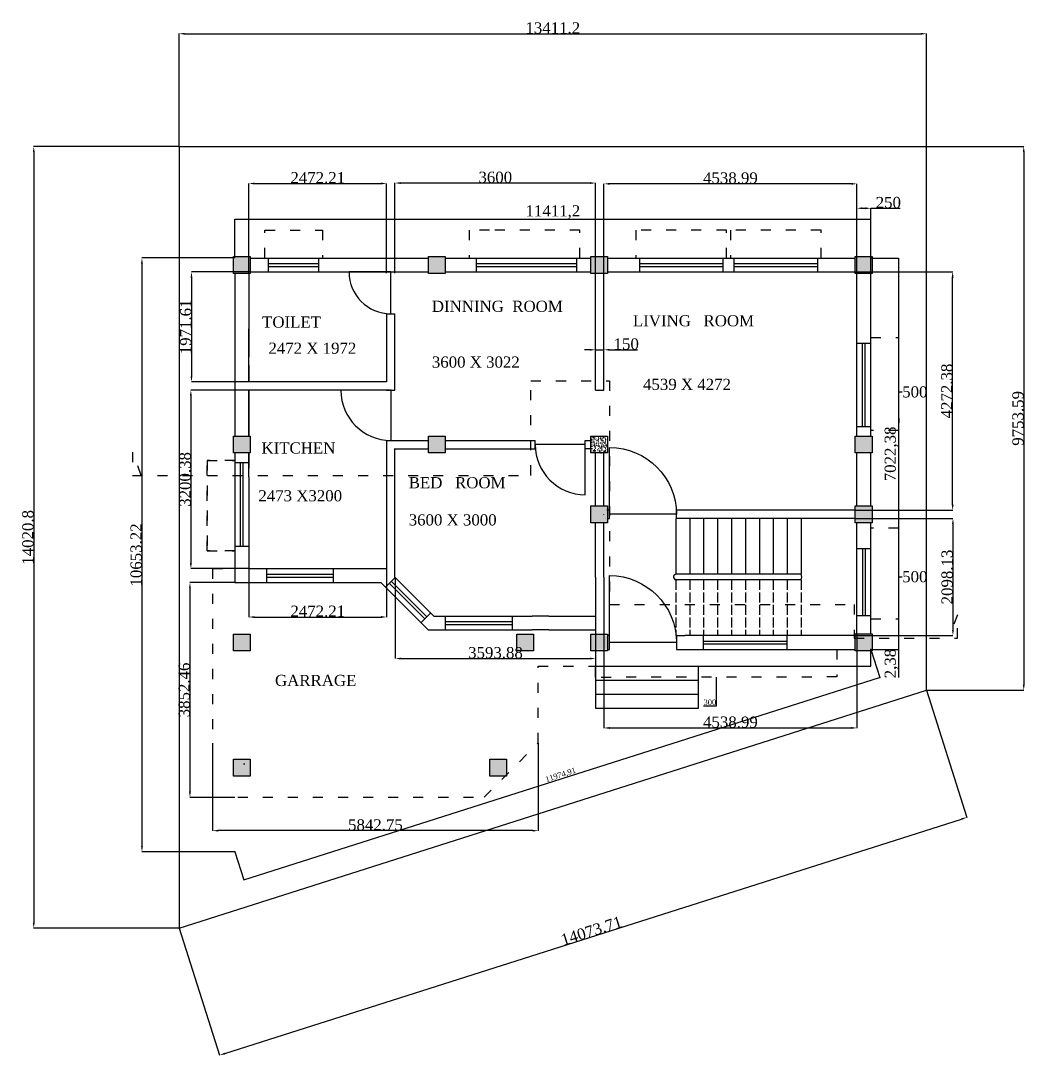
# Model space of a CAD drawing. Header units: millimetres. Extents: x -37331 to 3514287431, y -97281 to -32589.
# Drawn here: x -14429 to 3599, y -72520 to -53961 of the extents above; entities that cross this region are included whole.
import ezdxf
from ezdxf import colors
from ezdxf.entities.mleader import LeaderData, LeaderLine
from ezdxf.math import Vec2, Vec3

# ---------------------------------------------------------------- set-up
doc = ezdxf.new("R2010")
doc.units = ezdxf.units.MM
doc.header["$LTSCALE"] = 15
doc.linetypes.add('ACAD_ISO02W100', pattern=[15, 12, -3])
doc.linetypes.add('ACAD_ISO03W100', pattern=[30, 12, -18])
for name, color, linetype in [('column', 2, 'Continuous'), ('dhassed', 21, 'ACAD_ISO03W100'), ('dimension', 60, 'Continuous'), ('doors', 130, 'Continuous'), ('plan', 240, 'Continuous'), ('site plan', 100, 'Continuous'), ('stairs  dhasheed', 20, 'ACAD_ISO02W100'), ('STEPS', 30, 'Continuous'), ('WHITE', 7, 'Continuous'), ('window', 70, 'Continuous')]:
    doc.layers.add(name, color=color, linetype=linetype)
doc.styles.get("Standard").update_dxf_attribs({"font": 'times.ttf', "height": 200})
doc.dimstyles.new('ISO-25', dxfattribs={"dimtxt": 2.5, "dimasz": 2.5, "dimexe": 1.25, "dimexo": 0.625, "dimtad": 1, "dimtxsty": 'Standard', "dimcen": 2.5, "dimadec": 0, "dimazin": 0, "dimtfac": 1, "dimtmove": 0, "dimatfit": 3, "dimfxl": 1, "dimarcsym": 0})

# ---------------------------------------------------------------- blocks, each defined once
blk = doc.blocks.new('*D1')
at = {"layer": 'Defpoints', "color": 0, "transparency": 16777216}
for p in [(827, -57521), (-10584, -58218), (827, -58218)]:
    blk.add_point(p, dxfattribs=at)
at = {"layer": 'dimension', "color": 0, "lineweight": -2, "transparency": 16777216}
for p, q in [((-10584, -58218), (-10584, -57520)), ((-10582, -57521), (824, -57521)), ((827, -58218), (827, -57520))]:
    blk.add_line(p, q, dxfattribs=at)
at = {"layer": 'dimension', "color": 0, "transparency": 16777216}
for points in [[(-10582, -57521), (-10582, -57522), (-10584, -57521)], [(824, -57521), (824, -57522), (827, -57521)]]:
    blk.add_solid(points, dxfattribs=at)
at = {"layer": 'dimension', "color": 0, "transparency": 16777216, "insert": (-4879, -57396), "char_height": 200, "attachment_point": 5}
blk.add_mtext('11411,2', dxfattribs=at)
blk = doc.blocks.new('*D2')
at = {"layer": 'Defpoints', "color": 0, "transparency": 16777216}
for p in [(827, -65238), (827, -65241), (1323, -65241)]:
    blk.add_point(p, dxfattribs=at)
at = {"layer": 'dimension', "color": 0, "lineweight": -2, "transparency": 16777216}
for p, q in [((827, -65238), (1324, -65238)), ((827, -65241), (1324, -65241)), ((1323, -65236), (1323, -65233)), ((1323, -65238), (1323, -65241)), ((1323, -65243), (1323, -65740))]:
    blk.add_line(p, q, dxfattribs=at)
at = {"layer": 'dimension', "color": 0, "transparency": 16777216}
for points in [[(1322, -65236), (1323, -65236), (1323, -65238)], [(1322, -65243), (1323, -65243), (1323, -65241)]]:
    blk.add_solid(points, dxfattribs=at)
at = {"layer": 'dimension', "color": 0, "transparency": 16777216, "insert": (1198, -65493), "char_height": 200, "attachment_point": 5, "rotation": 90}
blk.add_mtext('2,38', dxfattribs=at)
blk = doc.blocks.new('*D3')
at = {"layer": 'dimension', "color": 0, "lineweight": -2, "transparency": 16777216}
for p, q in [((827, -65241), (986, -65741)), ((-10423, -69370), (983, -65741)), ((-10584, -68872), (-10425, -69372))]:
    blk.add_line(p, q, dxfattribs=at)
at = {"layer": 'dimension', "color": 0, "transparency": 16777216}
for points in [[(983, -65740), (983, -65741), (986, -65740)], [(-10423, -69370), (-10423, -69370), (-10425, -69371)]]:
    blk.add_solid(points, dxfattribs=at)
at = {"layer": 'WHITE', "color": 0, "transparency": 16777216}
for p in [(827, -65241), (986, -65740), (-10584, -68871)]:
    blk.add_point(p, dxfattribs=at)
at = {"layer": 'dimension', "color": 0, "transparency": 16777216, "insert": (-4738, -67499), "char_height": 100, "attachment_point": 5, "rotation": 17.6501}
blk.add_mtext('11974,91', dxfattribs=at)
blk = doc.blocks.new('*D5')
at = {"layer": 'Defpoints', "color": 0, "transparency": 16777216}
for p in [(827, -58221), (827, -65243), (1323, -65243)]:
    blk.add_point(p, dxfattribs=at)
at = {"layer": 'dimension', "color": 0, "lineweight": -2, "transparency": 16777216}
for p, q in [((827, -58221), (1324, -58221)), ((1323, -58223), (1323, -65241)), ((827, -65243), (1324, -65243))]:
    blk.add_line(p, q, dxfattribs=at)
at = {"layer": 'dimension', "color": 0, "transparency": 16777216}
for points in [[(1322, -58223), (1323, -58223), (1323, -58221)], [(1322, -65241), (1323, -65241), (1323, -65243)]]:
    blk.add_solid(points, dxfattribs=at)
at = {"layer": 'dimension', "color": 0, "transparency": 16777216, "insert": (1198, -61732), "char_height": 200, "attachment_point": 5, "rotation": 90}
blk.add_mtext('7022,38', dxfattribs=at)
blk = doc.blocks.new('*D6')
at = {"layer": 'Defpoints', "color": 0, "transparency": 16777216}
for p in [(-10584, -58218), (-12253, -68871), (-10584, -68871)]:
    blk.add_point(p, dxfattribs=at)
at = {"layer": 'dimension', "color": 0, "lineweight": -2, "transparency": 16777216}
for p, q in [((-10585, -58218), (-12254, -58218)), ((-12253, -58318), (-12253, -68771)), ((-10585, -68871), (-12254, -68871))]:
    blk.add_line(p, q, dxfattribs=at)
at = {"layer": 'dimension', "color": 0, "transparency": 16777216}
for points in [[(-12269, -58318), (-12236, -58318), (-12253, -58218)], [(-12269, -68771), (-12236, -68771), (-12253, -68871)]]:
    blk.add_solid(points, dxfattribs=at)
at = {"layer": 'dimension', "color": 0, "transparency": 16777216, "insert": (-12356, -63545), "char_height": 200, "attachment_point": 5, "rotation": 90}
blk.add_mtext('10653.22', dxfattribs=at)
blk = doc.blocks.new('*D24')
at = {"layer": 'Defpoints', "color": 0, "transparency": 16777216}
for p in [(549, -58468), (2295, -58468), (549, -62741)]:
    blk.add_point(p, dxfattribs=at)
at = {"layer": 'dimension', "color": 0, "lineweight": -2, "transparency": 16777216}
for p, q in [((549, -58468), (2296, -58468)), ((2295, -62641), (2295, -58568)), ((549, -62741), (2296, -62741))]:
    blk.add_line(p, q, dxfattribs=at)
at = {"layer": 'dimension', "color": 0, "transparency": 16777216}
for points in [[(2278, -58568), (2312, -58568), (2295, -58468)], [(2278, -62641), (2312, -62641), (2295, -62741)]]:
    blk.add_solid(points, dxfattribs=at)
at = {"layer": 'dimension', "color": 0, "transparency": 16777216, "insert": (2192, -60604), "char_height": 200, "attachment_point": 5, "rotation": 90}
blk.add_mtext('4272.38', dxfattribs=at)
blk = doc.blocks.new('*D25')
at = {"layer": 'Defpoints', "color": 0, "transparency": 16777216}
for p in [(549, -62891), (549, -64989), (2300, -64989)]:
    blk.add_point(p, dxfattribs=at)
at = {"layer": 'dimension', "color": 0, "lineweight": -2, "transparency": 16777216}
for p, q in [((549, -62891), (2301, -62891)), ((2300, -62991), (2300, -64889)), ((549, -64989), (2301, -64989))]:
    blk.add_line(p, q, dxfattribs=at)
at = {"layer": 'dimension', "color": 0, "transparency": 16777216}
for points in [[(2283, -62991), (2316, -62991), (2300, -62891)], [(2283, -64889), (2316, -64889), (2300, -64989)]]:
    blk.add_solid(points, dxfattribs=at)
at = {"layer": 'dimension', "color": 0, "transparency": 16777216, "insert": (2197, -63940), "char_height": 200, "attachment_point": 5, "rotation": 90}
blk.add_mtext('2098.13', dxfattribs=at)
blk = doc.blocks.new('*D26')
at = {"layer": 'Defpoints', "color": 0, "transparency": 16777216}
for p in [(-3962, -56888), (-3962, -58493), (577, -58493)]:
    blk.add_point(p, dxfattribs=at)
at = {"layer": 'dimension', "color": 0, "lineweight": -2, "transparency": 16777216}
for p, q in [((-3962, -58493), (-3962, -56887)), ((477, -56888), (-3862, -56888)), ((577, -58493), (577, -56887))]:
    blk.add_line(p, q, dxfattribs=at)
at = {"layer": 'dimension', "color": 0, "transparency": 16777216}
for points in [[(-3862, -56871), (-3862, -56904), (-3962, -56888)], [(477, -56871), (477, -56904), (577, -56888)]]:
    blk.add_solid(points, dxfattribs=at)
at = {"layer": 'dimension', "color": 0, "transparency": 16777216, "insert": (-1693, -56785), "char_height": 200, "attachment_point": 5}
blk.add_mtext('4538.99', dxfattribs=at)
blk = doc.blocks.new('*D27')
at = {"layer": 'Defpoints', "color": 0, "transparency": 16777216}
for p in [(-7712, -56874), (-7712, -58493), (-4112, -58493)]:
    blk.add_point(p, dxfattribs=at)
at = {"layer": 'dimension', "color": 0, "lineweight": -2, "transparency": 16777216}
for p, q in [((-7712, -58493), (-7712, -56872)), ((-4212, -56874), (-7612, -56874)), ((-4112, -58493), (-4112, -56872))]:
    blk.add_line(p, q, dxfattribs=at)
at = {"layer": 'dimension', "color": 0, "transparency": 16777216}
for points in [[(-7612, -56857), (-7612, -56890), (-7712, -56874)], [(-4212, -56857), (-4212, -56890), (-4112, -56874)]]:
    blk.add_solid(points, dxfattribs=at)
at = {"layer": 'dimension', "color": 0, "transparency": 16777216, "insert": (-5912, -56771), "char_height": 200, "attachment_point": 5}
blk.add_mtext('3600', dxfattribs=at)
blk = doc.blocks.new('*D28')
at = {"layer": 'Defpoints', "color": 0, "transparency": 16777216}
for p in [(-7862, -56882), (-10334, -58493), (-7862, -58493)]:
    blk.add_point(p, dxfattribs=at)
at = {"layer": 'dimension', "color": 0, "lineweight": -2, "transparency": 16777216}
for p, q in [((-10334, -58493), (-10334, -56881)), ((-10234, -56882), (-7962, -56882)), ((-7862, -58493), (-7862, -56881))]:
    blk.add_line(p, q, dxfattribs=at)
at = {"layer": 'dimension', "color": 0, "transparency": 16777216}
for points in [[(-10234, -56865), (-10234, -56899), (-10334, -56882)], [(-7962, -56865), (-7962, -56899), (-7862, -56882)]]:
    blk.add_solid(points, dxfattribs=at)
at = {"layer": 'dimension', "color": 0, "transparency": 16777216, "insert": (-9098, -56779), "char_height": 200, "attachment_point": 5}
blk.add_mtext('2472.21', dxfattribs=at)
blk = doc.blocks.new('*D29')
at = {"layer": 'Defpoints', "color": 0, "transparency": 16777216}
for p in [(-10313, -58468), (-11364, -60440), (-10313, -60440)]:
    blk.add_point(p, dxfattribs=at)
at = {"layer": 'dimension', "color": 0, "lineweight": -2, "transparency": 16777216}
for p, q in [((-10313, -58468), (-11365, -58468)), ((-11364, -58568), (-11364, -60340)), ((-10313, -60440), (-11365, -60440))]:
    blk.add_line(p, q, dxfattribs=at)
at = {"layer": 'dimension', "color": 0, "transparency": 16777216}
for points in [[(-11381, -58568), (-11348, -58568), (-11364, -58468)], [(-11381, -60340), (-11348, -60340), (-11364, -60440)]]:
    blk.add_solid(points, dxfattribs=at)
at = {"layer": 'dimension', "color": 0, "transparency": 16777216, "insert": (-11467, -59454), "char_height": 200, "attachment_point": 5, "rotation": 90}
blk.add_mtext('1971.61', dxfattribs=at)
blk = doc.blocks.new('*D30')
at = {"layer": 'Defpoints', "color": 0, "transparency": 16777216}
for p in [(-10334, -60590), (-11375, -63790), (-10334, -63790)]:
    blk.add_point(p, dxfattribs=at)
at = {"layer": 'dimension', "color": 0, "lineweight": -2, "transparency": 16777216}
for p, q in [((-10335, -60590), (-11376, -60590)), ((-11375, -60690), (-11375, -63690)), ((-10335, -63790), (-11376, -63790))]:
    blk.add_line(p, q, dxfattribs=at)
at = {"layer": 'dimension', "color": 0, "transparency": 16777216}
for points in [[(-11392, -60690), (-11358, -60690), (-11375, -60590)], [(-11392, -63690), (-11358, -63690), (-11375, -63790)]]:
    blk.add_solid(points, dxfattribs=at)
at = {"layer": 'dimension', "color": 0, "transparency": 16777216, "insert": (-11478, -62190), "char_height": 200, "attachment_point": 5, "rotation": 90}
blk.add_mtext('3200.38', dxfattribs=at)
blk = doc.blocks.new('*D31')
at = {"layer": 'Defpoints', "color": 0, "transparency": 16777216}
for p in [(-10334, -63790), (-7862, -63792), (-7862, -64658)]:
    blk.add_point(p, dxfattribs=at)
at = {"layer": 'dimension', "color": 0, "lineweight": -2, "transparency": 16777216}
for p, q in [((-10334, -63791), (-10334, -64659)), ((-7862, -63793), (-7862, -64659)), ((-10234, -64658), (-7962, -64658))]:
    blk.add_line(p, q, dxfattribs=at)
at = {"layer": 'dimension', "color": 0, "transparency": 16777216}
for points in [[(-10234, -64641), (-10234, -64675), (-10334, -64658)], [(-7962, -64641), (-7962, -64675), (-7862, -64658)]]:
    blk.add_solid(points, dxfattribs=at)
at = {"layer": 'dimension', "color": 0, "transparency": 16777216, "insert": (-9098, -64555), "char_height": 200, "attachment_point": 5}
blk.add_mtext('2472.21', dxfattribs=at)
blk = doc.blocks.new('*D32')
at = {"layer": 'Defpoints', "color": 0, "transparency": 16777216}
for p in [(-7706, -63949), (-4112, -63949), (-4112, -65403)]:
    blk.add_point(p, dxfattribs=at)
at = {"layer": 'dimension', "color": 0, "lineweight": -2, "transparency": 16777216}
for p, q in [((-7706, -63949), (-7706, -65404)), ((-4112, -63949), (-4112, -65404)), ((-7606, -65403), (-4212, -65403))]:
    blk.add_line(p, q, dxfattribs=at)
at = {"layer": 'dimension', "color": 0, "transparency": 16777216}
for points in [[(-7606, -65386), (-7606, -65420), (-7706, -65403)], [(-4212, -65386), (-4212, -65420), (-4112, -65403)]]:
    blk.add_solid(points, dxfattribs=at)
at = {"layer": 'dimension', "color": 0, "transparency": 16777216, "insert": (-5909, -65300), "char_height": 200, "attachment_point": 5}
blk.add_mtext('3593.88', dxfattribs=at)
blk = doc.blocks.new('*D33')
at = {"layer": 'Defpoints', "color": 0, "transparency": 16777216}
for p in [(-3962, -64966), (577, -64962), (577, -66648)]:
    blk.add_point(p, dxfattribs=at)
at = {"layer": 'dimension', "color": 0, "lineweight": -2, "transparency": 16777216}
for p, q in [((-3962, -64966), (-3962, -66649)), ((577, -64963), (577, -66649)), ((-3862, -66648), (477, -66648))]:
    blk.add_line(p, q, dxfattribs=at)
at = {"layer": 'dimension', "color": 0, "transparency": 16777216}
for points in [[(-3862, -66631), (-3862, -66665), (-3962, -66648)], [(477, -66631), (477, -66665), (577, -66648)]]:
    blk.add_solid(points, dxfattribs=at)
at = {"layer": 'dimension', "color": 0, "transparency": 16777216, "insert": (-1693, -66545), "char_height": 200, "attachment_point": 5}
blk.add_mtext('4538.99', dxfattribs=at)
blk = doc.blocks.new('*D34')
at = {"layer": 'Defpoints', "color": 0, "transparency": 16777216}
for p in [(-10984, -66917), (-5142, -66917), (-10984, -68490)]:
    blk.add_point(p, dxfattribs=at)
at = {"layer": 'dimension', "color": 0, "lineweight": -2, "transparency": 16777216}
for p, q in [((-10984, -66918), (-10984, -68492)), ((-5142, -66918), (-5142, -68492)), ((-5242, -68490), (-10884, -68490))]:
    blk.add_line(p, q, dxfattribs=at)
at = {"layer": 'dimension', "color": 0, "transparency": 16777216}
for points in [[(-10884, -68474), (-10884, -68507), (-10984, -68490)], [(-5242, -68474), (-5242, -68507), (-5142, -68490)]]:
    blk.add_solid(points, dxfattribs=at)
at = {"layer": 'dimension', "color": 0, "transparency": 16777216, "insert": (-8063, -68388), "char_height": 200, "attachment_point": 5}
blk.add_mtext('5842.75', dxfattribs=at)
blk = doc.blocks.new('*D35')
at = {"layer": 'Defpoints', "color": 0, "transparency": 16777216}
for p in [(-10584, -64040), (-11391, -67893), (-10584, -67893)]:
    blk.add_point(p, dxfattribs=at)
at = {"layer": 'dimension', "color": 0, "lineweight": -2, "transparency": 16777216}
for p, q in [((-10585, -64040), (-11393, -64040)), ((-11391, -64140), (-11391, -67793)), ((-10585, -67893), (-11393, -67893))]:
    blk.add_line(p, q, dxfattribs=at)
at = {"layer": 'dimension', "color": 0, "transparency": 16777216}
for points in [[(-11408, -64140), (-11375, -64140), (-11391, -64040)], [(-11408, -67793), (-11375, -67793), (-11391, -67893)]]:
    blk.add_solid(points, dxfattribs=at)
at = {"layer": 'dimension', "color": 0, "transparency": 16777216, "insert": (-11494, -65966), "char_height": 200, "attachment_point": 5, "rotation": 90}
blk.add_mtext('3852.46', dxfattribs=at)
blk = doc.blocks.new('*D36')
at = {"layer": 'Defpoints', "color": 0, "transparency": 16777216}
for p in [(-11586, -56218), (-14195, -70239), (-11586, -70239)]:
    blk.add_point(p, dxfattribs=at)
at = {"layer": 'dimension', "color": 0, "lineweight": -2, "transparency": 16777216}
for p, q in [((-11586, -56218), (-14196, -56218)), ((-14195, -56318), (-14195, -70139)), ((-11586, -70239), (-14196, -70239))]:
    blk.add_line(p, q, dxfattribs=at)
at = {"layer": 'dimension', "color": 0, "transparency": 16777216}
for points in [[(-14211, -56318), (-14178, -56318), (-14195, -56218)], [(-14211, -70139), (-14178, -70139), (-14195, -70239)]]:
    blk.add_solid(points, dxfattribs=at)
at = {"layer": 'dimension', "color": 0, "transparency": 16777216, "insert": (-14298, -63229), "char_height": 200, "attachment_point": 5, "rotation": 90}
blk.add_mtext('14020.8', dxfattribs=at)
blk = doc.blocks.new('*D37')
at = {"layer": 'Defpoints', "color": 0, "transparency": 16777216}
for p in [(1826, -56218), (1826, -65972), (3571, -65972)]:
    blk.add_point(p, dxfattribs=at)
at = {"layer": 'dimension', "color": 0, "lineweight": -2, "transparency": 16777216}
for p, q in [((1826, -56218), (3572, -56218)), ((3571, -56318), (3571, -65872)), ((1826, -65972), (3572, -65972))]:
    blk.add_line(p, q, dxfattribs=at)
at = {"layer": 'dimension', "color": 0, "transparency": 16777216}
for points in [[(3554, -56318), (3587, -56318), (3571, -56218)], [(3554, -65872), (3587, -65872), (3571, -65972)]]:
    blk.add_solid(points, dxfattribs=at)
at = {"layer": 'dimension', "color": 0, "transparency": 16777216, "insert": (3468, -61095), "char_height": 200, "attachment_point": 5, "rotation": 90}
blk.add_mtext('9753.59', dxfattribs=at)
blk = doc.blocks.new('*D38')
at = {"layer": 'Defpoints', "color": 0, "transparency": 16777216}
for p in [(1826, -65972), (2551, -68251), (-11586, -70239)]:
    blk.add_point(p, dxfattribs=at)
at = {"layer": 'dimension', "color": 0, "lineweight": -2, "transparency": 16777216}
for p, q in [((1826, -65972), (2551, -68252)), ((-10765, -72488), (2456, -68282)), ((-11585, -70240), (-10860, -72520))]:
    blk.add_line(p, q, dxfattribs=at)
at = {"layer": 'dimension', "color": 0, "transparency": 16777216}
for points in [[(2451, -68266), (2461, -68297), (2551, -68251)], [(-10770, -72472), (-10760, -72504), (-10860, -72518)]]:
    blk.add_solid(points, dxfattribs=at)
at = {"layer": 'dimension', "color": 0, "transparency": 16777216, "insert": (-4186, -70287), "char_height": 200, "attachment_point": 5, "rotation": 17.6501}
blk.add_mtext('14073.71', dxfattribs=at)
blk = doc.blocks.new('*D39')
at = {"layer": 'Defpoints', "color": 0, "transparency": 16777216}
for p in [(1826, -54196), (-11586, -56218), (1826, -56218)]:
    blk.add_point(p, dxfattribs=at)
at = {"layer": 'dimension', "color": 0, "lineweight": -2, "transparency": 16777216}
for p, q in [((-11586, -56218), (-11586, -54194)), ((-11486, -54196), (1726, -54196)), ((1826, -56218), (1826, -54194))]:
    blk.add_line(p, q, dxfattribs=at)
at = {"layer": 'dimension', "color": 0, "transparency": 16777216}
for points in [[(-11486, -54179), (-11486, -54212), (-11586, -54196)], [(1726, -54179), (1726, -54212), (1826, -54196)]]:
    blk.add_solid(points, dxfattribs=at)
at = {"layer": 'dimension', "color": 0, "transparency": 16777216, "insert": (-4880, -54093), "char_height": 200, "attachment_point": 5}
blk.add_mtext('13411.2', dxfattribs=at)
blk = doc.blocks.new('*D66')
at = {"layer": 'Defpoints', "color": 0, "transparency": 16777216}
for p in [(827, -57326), (577, -58493), (827, -58493)]:
    blk.add_point(p, dxfattribs=at)
at = {"layer": 'dimension', "color": 0, "lineweight": -2, "transparency": 16777216}
for p, q in [((577, -58493), (577, -57325)), ((677, -57326), (727, -57326)), ((827, -58493), (827, -57325)), ((827, -57326), (1355, -57326))]:
    blk.add_line(p, q, dxfattribs=at)
at = {"layer": 'dimension', "color": 0, "transparency": 16777216}
for points in [[(677, -57309), (677, -57343), (577, -57326)], [(727, -57309), (727, -57343), (827, -57326)]]:
    blk.add_solid(points, dxfattribs=at)
at = {"layer": 'dimension', "color": 0, "transparency": 16777216, "insert": (1141, -57224), "char_height": 200, "attachment_point": 5}
blk.add_mtext('250', dxfattribs=at)
blk = doc.blocks.new('*D67')
at = {"layer": 'Defpoints', "color": 0, "transparency": 16777216}
for p in [(-3962, -59865), (-4112, -60590), (-3962, -60590)]:
    blk.add_point(p, dxfattribs=at)
at = {"layer": 'dimension', "color": 0, "lineweight": -2, "transparency": 16777216}
for p, q in [((-4212, -59865), (-4312, -59865)), ((-4112, -60589), (-4112, -59863)), ((-4112, -59865), (-3962, -59865)), ((-3962, -60589), (-3962, -59863)), ((-3862, -59865), (-3363, -59865))]:
    blk.add_line(p, q, dxfattribs=at)
at = {"layer": 'dimension', "color": 0, "transparency": 16777216}
for points in [[(-4212, -59848), (-4212, -59881), (-4112, -59865)], [(-3862, -59848), (-3862, -59881), (-3962, -59865)]]:
    blk.add_solid(points, dxfattribs=at)
at = {"layer": 'dimension', "color": 0, "transparency": 16777216, "insert": (-3562, -59762), "char_height": 200, "attachment_point": 5}
blk.add_mtext('150', dxfattribs=at)

msp = doc.modelspace()

# ---------------------------------------------------------------- hatches: boundary and pattern name
at = {"layer": 'plan', "true_color": 0xf26722, "transparency": 33554687}
h = msp.add_hatch(dxfattribs=at)
h.set_pattern_fill('AR-CONC', color=30, scale=0.5)
h.paths.add_polyline_path([(-3896.828, -61414.881), (-4196.828, -61414.881), (-4196.828, -61714.881), (-3896.828, -61714.881)])
at = {"layer": 'WHITE', "true_color": 0xf26722, "transparency": 33554687}
h = msp.add_hatch(dxfattribs=at)
h.set_pattern_fill('AR-CONC', color=30, scale=0.5, angle=236)
h.paths.add_polyline_path([(-10312.666, -67209.881), (-10612.666, -67209.881), (-10612.666, -67509.881), (-10312.666, -67509.881)])
h.paths.add_polyline_path([(-10309.328, -64965.65), (-10609.328, -64965.65), (-10609.328, -65265.65), (-10309.328, -65265.65)])
h.paths.add_polyline_path([(-5710.812, -67209.881), (-6010.812, -67209.881), (-6010.812, -67509.881), (-5734.328, -67509.881), (-5710.812, -67486.366)])
h.paths.add_polyline_path([(-5226.598, -64965.65), (-5526.598, -64965.65), (-5526.598, -65265.65), (-5226.598, -65265.65)])
h.paths.add_polyline_path([(-3896.828, -64990.65), (-3962.12, -64990.65), (-3962.12, -64965.65), (-4112.12, -64965.65), (-4112.12, -65240.65), (-3962.12, -65240.65), (-3896.828, -65240.65)])
h.paths.add_polyline_path([(-4112.12, -64965.65), (-4196.828, -64965.65), (-4196.828, -65265.65), (-4112.12, -65265.65), (-4112.12, -65240.65)])
h.paths.add_polyline_path([(848.534, -64962.313), (548.534, -64962.313), (548.534, -65262.313), (848.534, -65262.313)])
h.paths.add_polyline_path([(848.534, -62665.65), (548.534, -62665.65), (548.534, -62965.65), (848.534, -62965.65)])
h.paths.add_polyline_path([(848.534, -61414.881), (548.534, -61414.881), (548.534, -61714.881), (848.534, -61714.881)])
h.paths.add_polyline_path([(848.534, -58193.275), (548.534, -58193.275), (548.534, -58493.275), (848.534, -58493.275)])
h.paths.add_polyline_path([(-3896.828, -58193.275), (-4196.828, -58193.275), (-4196.828, -58493.275), (-3896.828, -58493.275)])
h.paths.add_polyline_path([(-6809.181, -58193.275), (-7109.181, -58193.275), (-7109.181, -58493.275), (-6809.181, -58493.275)])
h.paths.add_polyline_path([(-10312.666, -58193.275), (-10612.666, -58193.275), (-10612.666, -58493.275), (-10312.666, -58493.275)])
h.paths.add_polyline_path([(-10312.666, -61414.881), (-10612.666, -61414.881), (-10612.666, -61714.881), (-10312.666, -61714.881)])
h.paths.add_polyline_path([(-6809.181, -61414.881), (-7109.181, -61414.881), (-7109.181, -61714.881), (-6809.181, -61714.881)])
h.paths.add_polyline_path([(-3962.12, -62665.65), (-4196.828, -62665.65), (-4196.828, -62965.65), (-3962.12, -62965.65)])
h.paths.add_polyline_path([(-3896.828, -62740.65), (-3962.12, -62740.65), (-3962.12, -62890.65), (-3896.828, -62890.65)])
h.paths.add_polyline_path([(-3896.828, -62665.65), (-3962.12, -62665.65), (-3962.12, -62740.65), (-3896.828, -62740.65)])
h.paths.add_polyline_path([(-3896.828, -62890.65), (-3962.12, -62890.65), (-3962.12, -62965.65), (-3896.828, -62965.65)])
at = {"layer": 'WHITE', "true_color": 0xf26722, "transparency": 33554556}
h = msp.add_hatch(dxfattribs=at)
h.set_pattern_fill('AR-CONC', color=30, scale=6)
h.paths.add_polyline_path([(-10312.666, -67209.881), (-10612.666, -67209.881), (-10612.666, -67509.881), (-10312.666, -67509.881)])

# ---------------------------------------------------------------- linework, layer by layer
at = {"layer": 'column'}
for points in [[(-10612.666, -58193.275), (-10312.666, -58193.275), (-10312.666, -58493.275), (-10612.666, -58493.275)], [(-7109.181, -58193.275), (-6809.181, -58193.275), (-6809.181, -58493.275), (-7109.181, -58493.275)], [(-4196.828, -58193.275), (-3896.828, -58193.275), (-3896.828, -58493.275), (-4196.828, -58493.275)], [(548.534, -58193.275), (848.534, -58193.275), (848.534, -58493.275), (548.534, -58493.275)], [(-10612.666, -61414.881), (-10312.666, -61414.881), (-10312.666, -61714.881), (-10612.666, -61714.881)], [(-7109.181, -61414.881), (-6809.181, -61414.881), (-6809.181, -61714.881), (-7109.181, -61714.881)], [(-4196.828, -61414.881), (-3896.828, -61414.881), (-3896.828, -61714.881), (-4196.828, -61714.881)], [(548.534, -61414.881), (848.534, -61414.881), (848.534, -61714.881), (548.534, -61714.881)], [(-4196.828, -62665.65), (-3896.828, -62665.65), (-3896.828, -62965.65), (-4196.828, -62965.65)], [(548.534, -62665.65), (848.534, -62665.65), (848.534, -62965.65), (548.534, -62965.65)], [(-10609.328, -64965.65), (-10309.328, -64965.65), (-10309.328, -65265.65), (-10609.328, -65265.65)], [(-5526.598, -64965.65), (-5226.598, -64965.65), (-5226.598, -65265.65), (-5526.598, -65265.65)], [(-4196.828, -64965.65), (-3896.828, -64965.65), (-3896.828, -65265.65), (-4196.828, -65265.65)], [(548.534, -64962.313), (848.534, -64962.313), (848.534, -65262.313), (548.534, -65262.313)], [(-6010.812, -67209.881), (-5710.812, -67209.881), (-5710.812, -67509.881), (-6010.812, -67509.881)]]:
    msp.add_lwpolyline(points, close=True, dxfattribs=at)
at = {"layer": 'column', "linetype": 'ByBlock'}
msp.add_lwpolyline([(-10612.666, -67209.881), (-10312.666, -67209.881), (-10312.666, -67509.881), (-10612.666, -67509.881)], close=True, dxfattribs=at)
at = {"layer": 'dhassed'}
for p, q in [((-6017.373, -57718.612), (-6382, -57718.612)), ((-6382, -57718.612), (-6382, -58218.274)), ((826.149, -59643.022), (1322.784, -59643.022)), ((1322.784, -59643.022), (1326.534, -61314.712)), ((1326.534, -61314.712), (826.872, -61314.712)), ((-10984.328, -63790.266), (-10984.328, -67889.881)), ((-10984.328, -63790.266), (-10584.328, -63790.266)), ((-5141.581, -66917.135), (-5141.581, -65540.65)), ((-5141.581, -65540.65), (-4112.12, -65540.65)), ((-6114.328, -67889.881), (-5141.581, -66917.135)), ((-10984.328, -67889.881), (-6114.328, -67889.881))]:
    msp.add_line(p, q, dxfattribs=at)
for points in [[(-10045.04, -58218.273), (-10045.04, -57718.273), (-9011.984, -57718.273), (-9011.984, -58218.273)], [(-4392.547, -58218.274), (-4392.547, -57718.274), (-6017.373, -57718.612)], [(-1765.688, -58218.274), (-1765.688, -57718.274), (-3390.514, -57718.612), (-3390.41, -58218.274)], [(-67.462, -58218.274), (-67.462, -57718.274), (-1692.288, -57718.612), (-1692.184, -58218.274)], [(826.149, -61433.244), (826.872, -61433.244)], [(216.112, -65240.65), (216.112, -65733.052), (-4111.242, -65740.65), (-4111.593, -65540.65)]]:
    msp.add_lwpolyline(points, dxfattribs=at)
at = {"layer": 'dhassed', "color": 61, "true_color": 0xe5e878}
msp.add_lwpolyline([(-12264.821, -62116.633), (-12425.057, -61699.317), (-12425.057, -62116.633), (-5272.837, -62116.633), (-5272.837, -60420.262), (-3862.12, -60420.262), (-3862.12, -64435.65), (526.872, -64435.65), (526.872, -65035.65), (2379.946, -65035.65), (2379.946, -64618.334), (2219.71, -65035.65)], dxfattribs=at)
at = {"layer": 'dhassed'}
msp.add_lwpolyline([(-10584.328, -63472.252), (-11084.328, -63472.252), (-11083.99, -61847.426), (-10584.328, -61847.53), (-11083.99, -61847.426), (-11084.328, -63472.252)], close=True, dxfattribs=at)
at = {"layer": 'dhassed', "linetype": 'ACAD_ISO03W100'}
msp.add_lwpolyline([(826.872, -64691.673), (1326.872, -64691.673), (1326.534, -63066.847), (826.872, -63066.951)], dxfattribs=at)
at = {"layer": 'doors'}
for points in [[(-8537.119, -58468.273, 0.414213562), (-7787.119, -59218.273), (-7787.119, -58468.273)], [(-8683.574, -60589.881, 0.414213562), (-7783.574, -61489.881), (-7783.574, -60589.881)], [(-5196.828, -61564.881, 0.414213562), (-4296.828, -62464.881), (-4296.828, -61564.881)], [(-3862.12, -61615.65, -0.414213562), (-2662.12, -62815.65), (-3862.12, -62815.65)], [(-3862.12, -63915.65, -0.414213562), (-2662.12, -65115.65), (-3862.12, -65115.65)]]:
    msp.add_lwpolyline(points, format="xyb", close=True, dxfattribs=at)
at = {"layer": 'plan'}
for p, q in [((-10312.666, -58218.273), (-7109.181, -58218.273)), ((-6809.181, -58218.273), (-4196.828, -58218.274)), ((-3896.828, -58218.274), (548.534, -58218.275)), ((-10584.328, -58493.275), (-10584.328, -61414.881)), ((-10334.328, -58493.275), (-10334.328, -59990.65)), ((-10312.666, -58468.273), (-7862.12, -58468.273)), ((-7862.119, -58468.273), (-7712.12, -58468.273)), ((-7712.12, -58468.273), (-7109.181, -58468.273)), ((-6809.181, -58468.273), (-4196.828, -58468.274)), ((-4112.12, -60589.881), (-4112.12, -58493.275)), ((-3962.12, -60589.881), (-3962.12, -58493.275)), ((-3896.828, -58468.274), (-3803.128, -58468.274)), ((-3823.128, -58468.274), (548.534, -58468.275)), ((576.872, -61414.881), (576.872, -58493.275)), ((826.872, -61414.881), (826.872, -58493.275)), ((-7862.119, -59218.273), (-7712.12, -59218.273)), ((-7862.119, -59218.273), (-7862.119, -60439.881)), ((-7712.12, -60589.881), (-7712.12, -59218.273)), ((-10334.328, -59990.65), (-10334.328, -59490.65)), ((-10334.328, -60140.65), (-10334.328, -59970.65)), ((-10334.328, -60140.65), (-10334.328, -60439.881)), ((-10334.328, -60439.881), (-10334.328, -60140.65)), ((-7862.12, -60439.881), (-10334.328, -60439.881)), ((-7712.12, -60589.881), (-7712.12, -60439.881)), ((-7862.12, -60589.881), (-10334.328, -60589.881)), ((-10334.328, -60589.881), (-10334.328, -61414.881)), ((-10334.328, -61414.881), (-10334.328, -60589.881)), ((-7862.12, -60589.881), (-7712.12, -60589.881)), ((-4112.12, -60589.881), (-3962.12, -60589.881)), ((-7862.12, -61489.881), (-7109.181, -61489.881)), ((-7862.12, -61489.881), (-7862.12, -63792.474)), ((-6809.181, -61489.881), (-5193.698, -61489.881)), ((-5193.698, -61639.881), (-5193.698, -61489.881)), ((-4296.828, -61639.881), (-4296.828, -61489.881)), ((-4296.828, -61489.881), (-4196.828, -61489.881)), ((-10584.328, -61714.881), (-10584.328, -64040.266)), ((-10334.328, -61990.65), (-10334.328, -61714.881)), ((-10334.328, -61714.881), (-10334.328, -61990.65)), ((-7712.12, -63942.474), (-7712.12, -61632.474)), ((-7712.12, -61639.881), (-7109.181, -61639.881)), ((-6809.181, -61639.881), (-5193.698, -61639.881)), ((-4196.828, -61639.881), (-4296.828, -61639.881)), ((-4112.12, -62665.65), (-4112.12, -61714.881)), ((-3962.12, -62665.65), (-3962.12, -61714.881)), ((576.872, -61990.65), (576.872, -61714.881)), ((826.872, -62665.65), (826.872, -61714.881)), ((-10334.328, -62140.65), (-10334.328, -61990.65)), ((-10334.328, -62140.65), (-10334.328, -63790.266)), ((576.872, -62140.65), (576.872, -61990.65)), ((576.872, -62665.65), (576.872, -62140.65)), ((-3962.12, -62825.114), (-3962.12, -62820.664)), ((-3941.383, -62890.65), (-3940.42, -62890.65)), ((-3862.12, -62740.65), (-3913.415, -62740.65)), ((-3896.828, -62890.65), (-3862.12, -62890.65)), ((-3862.12, -62890.65), (-3862.12, -62740.65)), ((548.534, -62890.65), (-2673.128, -62890.65)), ((-2673.128, -62890.65), (-2673.128, -63890.65)), ((548.534, -62740.65), (-2664.466, -62740.65)), ((-2662.12, -62890.65), (-2662.12, -62740.65)), ((-2423.128, -62890.65), (-2423.128, -63890.65)), ((-2173.128, -62890.65), (-2173.128, -63890.65)), ((-1923.128, -62890.65), (-1923.128, -63890.65)), ((-1673.128, -62890.65), (-1673.128, -63890.65)), ((-1423.128, -62890.65), (-1423.128, -63890.65)), ((-1173.128, -62890.65), (-1173.128, -63890.65)), ((-923.128, -62890.65), (-923.128, -63890.65)), ((-673.128, -62890.65), (-673.128, -63890.65)), ((-423.128, -62890.65), (-423.128, -63890.65)), ((-4112.12, -63942.474), (-4112.12, -62965.65)), ((-3962.12, -63942.474), (-3962.12, -62965.65)), ((576.872, -63335.74), (576.872, -62965.65)), ((826.872, -64965.65), (826.872, -62965.65)), ((576.872, -63485.74), (576.872, -63285.74)), ((576.872, -64962.313), (576.872, -63485.74)), ((-10334.328, -63790.266), (-7864.328, -63790.266)), ((-7864.328, -63790.266), (-7862.12, -63792.474)), ((-7712.12, -63942.474), (-7014.712, -64639.881)), ((-4112.12, -63942.474), (-4112.12, -64639.881)), ((-3962.12, -63942.474), (-3962.12, -64639.881)), ((-423.128, -63890.65), (-2673.128, -63890.65)), ((-423.128, -63990.65), (-2673.128, -63990.65)), ((-10584.328, -64040.266), (-10334.328, -64040.266)), ((-10334.328, -64040.266), (-7967.881, -64040.266)), ((-7967.881, -64040.266), (-7118.266, -64889.881)), ((-7014.712, -64639.881), (-5250.397, -64639.881)), ((-4950.397, -64639.881), (-5250.397, -64639.881)), ((-4950.397, -64639.881), (-4112.12, -64639.881)), ((-3962.12, -64639.881), (-3962.12, -64940.65)), ((-7118.266, -64889.881), (-5250.397, -64889.881)), ((-4950.397, -64889.881), (-5250.397, -64889.881)), ((-4950.397, -64889.881), (-4112.12, -64889.881)), ((-4112.12, -64889.881), (-4112.12, -64940.65)), ((-4112.12, -64940.65), (-4112.12, -64965.65)), ((-3962.12, -64940.65), (-3962.12, -64965.65)), ((-4112.12, -65021.542), (-4112.12, -65023.142)), ((-3862.12, -64990.65), (-3896.828, -64990.65)), ((-3862.12, -65240.65), (-3862.12, -64990.65)), ((-2673.128, -64990.65), (-2512.13, -64990.65)), ((-2662.12, -64990.65), (-2662.12, -65240.65)), ((548.534, -64990.65), (-2512.13, -64990.65)), ((-3896.828, -65240.65), (-3862.12, -65240.65)), ((-2662.12, -65240.65), (-2512.13, -65240.65)), ((-2512.13, -65240.516), (548.534, -65238.462)), ((826.872, -65240.65), (826.872, -65238.275))]:
    msp.add_line(p, q, dxfattribs=at)
for centre, radius, start, end in [((-2663.128, -63940.65), 50.99, 101.3099325, 281.3099325), ((-555.415, -63940.65), 141.421, 339.2951889, 20.7048111)]:
    msp.add_arc(centre, radius, start, end, dxfattribs=at)
at = {"layer": 'site plan'}
for p, q in [((-11585.527, -56218.273), (-11585.527, -70239.073)), ((-11585.527, -56218.273), (1825.673, -56218.275)), ((1825.672, -65971.868), (1825.672, -56218.275)), ((-11585.527, -70239.073), (1825.672, -65971.868))]:
    msp.add_line(p, q, dxfattribs=at)
at = {"layer": 'stairs  dhasheed'}
for p, q in [((-2673.128, -63990.65), (-2673.128, -64990.65)), ((-2423.128, -63990.65), (-2423.128, -64990.65)), ((-2173.128, -63990.65), (-2173.128, -64990.65)), ((-1923.128, -63990.65), (-1923.128, -64990.65)), ((-1673.128, -63990.65), (-1673.128, -64990.65)), ((-1423.128, -63990.65), (-1423.128, -64990.65)), ((-1173.128, -63990.65), (-1173.128, -64990.65)), ((-923.128, -63990.65), (-923.128, -64990.65)), ((-673.128, -63990.65), (-673.128, -64990.65)), ((-423.128, -63990.65), (-423.128, -64990.65))]:
    msp.add_line(p, q, dxfattribs=at)
at = {"layer": 'STEPS'}
for p, q in [((-4112.12, -65265.65), (-4112.12, -65540.65)), ((827.075, -65540.65), (826.872, -65238.275)), ((-4112.12, -65540.65), (827.075, -65540.65)), ((-4112.12, -65540.65), (-4112.12, -66290.65)), ((-2266.625, -66290.65), (-2266.625, -65540.65)), ((-4112.12, -65790.65), (-2266.625, -65790.65)), ((-4112.12, -66040.65), (-2266.625, -66040.65)), ((-4112.12, -66290.65), (-2266.625, -66290.65))]:
    msp.add_line(p, q, dxfattribs=at)
at = {"layer": 'window'}
for p, q in [((-9980.147, -58468.273), (-9980.147, -58218.273)), ((-9080.147, -58468.273), (-9080.147, -58218.273)), ((-6248.213, -58468.274), (-6248.213, -58220.435)), ((-4448.213, -58468.274), (-4448.213, -58220.435)), ((-4448.213, -58468.274), (-4448.213, -58220.435)), ((-3321.354, -58468.274), (-3321.354, -58220.436)), ((-3321.354, -58468.274), (-3321.354, -58220.436)), ((-1821.354, -58468.274), (-1821.354, -58220.436)), ((-1821.354, -58468.274), (-1821.354, -58220.436)), ((-1623.128, -58468.275), (-1623.128, -58220.436)), ((-1623.128, -58468.275), (-1623.128, -58220.436)), ((-123.128, -58468.275), (-123.128, -58220.436)), ((-123.128, -58468.275), (-123.128, -58220.436)), ((-9980.147, -58318.273), (-9080.147, -58318.273)), ((-9980.147, -58318.273), (-9080.147, -58318.273)), ((-9980.147, -58318.273), (-9080.147, -58318.273)), ((-9980.147, -58368.273), (-9080.147, -58368.273)), ((-6248.213, -58319.354), (-4448.213, -58319.354)), ((-6248.213, -58369.354), (-4448.213, -58369.354)), ((-5948.213, -58369.354), (-4448.213, -58369.354)), ((-3321.354, -58319.355), (-1821.354, -58319.355)), ((-3321.354, -58369.355), (-1821.354, -58369.355)), ((-3321.354, -58369.355), (-1821.354, -58369.355)), ((-1623.128, -58319.355), (-123.128, -58319.355)), ((-1623.128, -58369.355), (-123.128, -58369.355)), ((-1623.128, -58369.355), (-123.128, -58369.355)), ((576.149, -59743.022), (826.149, -59743.022)), ((676.149, -61243.022), (676.149, -59743.022)), ((726.149, -61243.022), (726.149, -59743.022)), ((576.149, -61243.022), (826.149, -61243.022)), ((-10585.051, -61885.413), (-10335.051, -61885.413)), ((-10485.051, -63385.413), (-10485.051, -61885.413)), ((-10435.051, -63385.413), (-10435.051, -61885.413)), ((576.872, -63151.45), (576.872, -63151.45)), ((-10585.051, -63385.413), (-10335.051, -63385.413)), ((576.872, -63430.79), (826.872, -63430.79)), ((676.872, -63430.79), (676.872, -64630.79)), ((726.872, -63430.79), (726.872, -64630.79)), ((-10013.138, -64040.266), (-10013.138, -63790.266)), ((-8813.138, -64040.266), (-8813.138, -63790.266)), ((-10013.138, -63890.266), (-8813.138, -63890.266)), ((-10013.138, -63940.266), (-8813.138, -63940.266)), ((-7882.772, -64125.375), (-7705.996, -63948.598)), ((-7140.31, -64655.705), (-7776.706, -64019.309)), ((-7175.665, -64691.06), (-7812.062, -64054.664)), ((-7246.376, -64761.771), (-7069.599, -64584.994)), ((-6806.135, -64889.881), (-6806.135, -64642.043)), ((-6806.135, -64740.962), (-5606.135, -64740.962)), ((-5606.135, -64889.881), (-5606.135, -64642.043)), ((576.872, -64630.79), (826.872, -64630.79)), ((-6806.135, -64790.962), (-5606.135, -64790.962)), ((-2173.128, -65240.65), (-2173.128, -64992.812)), ((-2173.128, -65091.731), (-673.128, -65091.731)), ((-673.128, -65240.65), (-673.128, -64992.812)), ((-2173.128, -65141.731), (-673.128, -65141.731))]:
    msp.add_line(p, q, dxfattribs=at)

# ---------------------------------------------------------------- texts
at = {"layer": 'dhassed', "insert": (-9865.13, -65695.634), "char_height": 200, "attachment_point": 1}
msp.add_mtext_dynamic_manual_height_columns('GARRAGE', width=3623.70951, gutter_width=1000, heights=[0], dxfattribs=at)
at = {"layer": 'WHITE', "char_height": 200, "attachment_point": 1}
for s, width, insert in [('DINNING  ROOM\\P\\P\\P3600 X 3022', 2582.80008, (-7050.31, -58984.397)), ('LIVING   ROOM', 2972.16714, (-3442.177, -59243.771)), ('2472 X 1972', 2121.42134, (-9983.54, -59736.581)), ('4539 X 4272', 3387.49161, (-3260.473, -60385.016)), ('BED   ROOM\\P\\P3600 X 3000', 2920.25139, (-7465.635, -62148.757)), ('2473 X3200', 2009.86344, (-10163.38, -62382.884))]:
    msp.add_mtext_dynamic_manual_height_columns(s, width=width, gutter_width=1000, heights=[0], dxfattribs=dict(at, insert=insert))
at = {"layer": 'window', "char_height": 200, "attachment_point": 1}
for s, width, gutter_width, insert in [('{\\fTimes New Roman|b0|i0|c0|p18;\\C0;\\c16777215;TOILET}', 2094.89389, 500, (-10096.427, -59267.244)), ('{\\C0;KITCHEN}', 2009.0705, 1000, (-10108.253, -61525.755))]:
    msp.add_mtext_dynamic_manual_height_columns(s, width=width, gutter_width=gutter_width, heights=[0], dxfattribs=dict(at, insert=insert))

# ---------------------------------------------------------------- dimensions: what is measured, and where the dimension line sits
at = {"layer": 'dimension'}
for base, p1, p2, picture, middle in [((1825.672, -54195.554), (-11585.527, -56218.273), (1825.672, -56218.273), '*D39', (-4879.928, -54092.66)), ((-7862.119, -56882.119), (-10334.328, -58493.275), (-7862.119, -58493.275), '*D28', (-9098.223, -56779.225)), ((-7712.12, -56873.55), (-4112.12, -58493.275), (-7712.12, -58493.275), '*D27', (-5912.12, -56770.945)), ((-3962.12, -56887.798), (576.872, -58493.275), (-3962.12, -58493.275), '*D26', (-1692.624, -56784.904)), ((826.872, -57326.137), (576.872, -58493.275), (826.872, -58493.275), '*D66', (1140.797, -57223.532)), ((-3962.12, -59864.66), (-4112.12, -60589.881), (-3962.12, -60589.881), '*D67', (-3562.326, -59762.055)), ((-7862.12, -64658.012), (-10334.328, -63790.266), (-7862.12, -63792.474), '*D31', (-9098.224, -64555.118)), ((-4112.12, -65403.15), (-7705.996, -63948.598), (-4112.12, -63948.598), '*D32', (-5909.058, -65300.257)), ((576.872, -66647.98), (-3962.12, -64965.65), (576.872, -64962.313), '*D33', (-1692.624, -66545.086)), ((-10984.328, -68490.437), (-5141.581, -66917.135), (-10984.328, -66917.135), '*D34', (-8062.954, -68387.544))]:
    dim = msp.add_linear_dim(base=base, p1=p1, p2=p2, dimstyle='ISO-25', override={"dimtxt": 200, "dimasz": 100, "dimgap": 0.875, "dimdsep": 46, "dimcen": 2.8, "dimfrac": 2}, dxfattribs=at)
    dim.commit()
    dim.dimension.update_dxf_attribs({"geometry": picture, "text_midpoint": middle})
for base, p1, p2, override, picture, middle in [((-14194.734, -70239.073), (-11585.527, -56218.273), (-11585.527, -70239.073), {"dimtxt": 200, "dimasz": 100, "dimgap": 0.875, "dimdsep": 46, "dimcen": 2.8, "dimfrac": 2}, '*D36', (-14297.628, -63228.673)), ((3570.518, -65971.868), (1825.672, -56218.275), (1825.672, -65971.868), {"dimtxt": 200, "dimasz": 100, "dimgap": 0.875, "dimdsep": 46, "dimcen": 2.8, "dimfrac": 2}, '*D37', (3467.625, -61095.072)), ((-12252.719, -68871.491), (-10584.328, -58218.273), (-10584.328, -68871.491), {"dimtxt": 200, "dimasz": 100, "dimgap": 0.875, "dimtoh": 1, "dimdsep": 46, "dimcen": 2.8, "dimfrac": 2}, '*D6', (-12355.613, -63544.882)), ((-11364.24, -60439.881), (-10312.666, -58468.273), (-10312.666, -60439.881), {"dimtxt": 200, "dimasz": 100, "dimgap": 0.875, "dimdsep": 46, "dimcen": 2.8, "dimfrac": 2}, '*D29', (-11467.134, -59454.077)), ((2295.0634, -58468.275), (548.5342, -62740.6504), (548.5351, -58468.275), {"dimtxt": 200, "dimasz": 100, "dimgap": 0.875, "dimdsep": 46, "dimcen": 2.8, "dimfrac": 2}, '*D24', (2192.1697, -60604.4627)), ((-11375.1548, -63790.2659), (-10334.3276, -60589.8815), (-10334.3276, -63790.2659), {"dimtxt": 200, "dimasz": 100, "dimgap": 0.875, "dimdsep": 46, "dimcen": 2.8, "dimfrac": 2}, '*D30', (-11478.0486, -62190.0737)), ((2299.828, -64988.781), (548.534, -62890.65), (548.534, -64988.781), {"dimtxt": 200, "dimasz": 100, "dimgap": 0.875, "dimdsep": 46, "dimcen": 2.8, "dimfrac": 2}, '*D25', (2196.934, -63939.716)), ((-11391.474, -67892.722), (-10584.328, -64040.266), (-10584.328, -67892.722), {"dimtxt": 200, "dimasz": 100, "dimgap": 0.875, "dimdsep": 46, "dimcen": 2.8, "dimfrac": 2}, '*D35', (-11494.367, -65966.494))]:
    dim = msp.add_linear_dim(base=base, p1=p1, p2=p2, angle=90, dimstyle='ISO-25', override=override, dxfattribs=at)
    dim.commit()
    dim.dimension.update_dxf_attribs({"geometry": picture, "text_midpoint": middle})
for p1, p2, distance, override, picture, middle in [((-10584.328, -58218.273), (826.872, -58218.275), 696.833, {"dimtxt": 100, "dimfrac": 2}, '*D1', (-4878.728, -57396.232)), ((826.872, -58220.671), (826.872, -65243.047), 495.912, {"dimtxt": 100, "dimfrac": 2}, '*D5', (1197.574, -61731.859)), ((-10584.328, -68871.491), (826.872, -65240.65), -523.909, {"dimtxt": 100, "dimfrac": 2}, '*D3', (-4737.753, -67499.134)), ((826.8721, -65238.275), (826.8721, -65240.6504), 495.9122, {"dimtxt": 100, "dimfrac": 2}, '*D2', (1197.5739, -65492.995)), ((-11585.527, -70239.073), (1825.672, -65971.868), -2392.008, {"dimtxt": 200, "dimasz": 100, "dimgap": 0.875, "dimdsep": 46, "dimcen": 2.8, "dimfrac": 2}, '*D38', (-4185.859, -70286.826))]:
    dim = msp.add_aligned_dim(p1=p1, p2=p2, distance=distance, dimstyle='ISO-25', override=override, dxfattribs=at)
    dim.commit()
    dim.dimension.update_dxf_attribs({"geometry": picture, "text_midpoint": middle})

# ---------------------------------------------------------------- leaders
ml = msp.add_multileader_mtext('Standard', dxfattribs=at)
ml.set_content('500', color=256)
ml.set_leader_properties()
ml.build(insert=Vec2(0, 0))
ml.multileader.update_dxf_attribs({"text_right_attachment_type": 6, "dogleg_length": 0.36, "arrow_head_size": 0.18})
ctx = ml.context
ctx.base_point, ctx.char_height, ctx.arrow_head_size, ctx.landing_gap_size, ctx.plane_origin = Vec3(1389.373, -60620.831), 200, 0.18, 0.09, Vec3(1325.98, -60620.831)
ctx.right_attachment = 6
notes = []
notes.append((ctx, [(0, (1, 1, 0), (1389.013, -60620.831), (1, 0), 0.36, [(0, [(1325.98, -60620.831)], 0, [])])]))
ctx.mtext.insert, ctx.mtext.flow_direction = Vec3(1389.463, -60519.101), 5
ml = msp.add_multileader_mtext('Standard', dxfattribs=at)
ml.set_content('500', color=256)
ml.set_leader_properties()
ml.build(insert=Vec2(0, 0))
ml.multileader.update_dxf_attribs({"text_right_attachment_type": 6, "dogleg_length": 0.36, "arrow_head_size": 0.18})
ctx = ml.context
ctx.base_point, ctx.char_height, ctx.arrow_head_size, ctx.landing_gap_size, ctx.plane_origin = Vec3(1389.373, -63935.935), 200, 0.18, 0.09, Vec3(1325.98, -63935.935)
ctx.right_attachment = 6
notes.append((ctx, [(0, (1, 1, 0), (1389.013, -63935.935), (1, 0), 0.36, [(0, [(1325.98, -63935.935)], 0, [])])]))
ctx.mtext.insert, ctx.mtext.flow_direction = Vec3(1389.463, -63834.204), 5
ml = msp.add_multileader_mtext('Standard', dxfattribs=at)
ml.set_content('300', color=256)
ml.set_leader_properties()
ml.build(insert=Vec2(0, 0))
ml.multileader.update_dxf_attribs({"text_right_attachment_type": 6, "dogleg_length": 0.36, "arrow_head_size": 0.18})
ctx = ml.context
ctx.base_point, ctx.char_height, ctx.arrow_head_size, ctx.landing_gap_size, ctx.plane_origin = Vec3(-2158.343, -66187.947), 100, 0.18, 0.09, Vec3(-1947.565, -65736.851)
ctx.right_attachment, ctx.text_align_type = 6, 2
notes.append((ctx, [(0, (1, 1, 0), (-1947.565, -66257.082), (-1, 0), 0.36, [(0, [(-1947.565, -65736.851)], 0, [])])]))
ctx.mtext.insert, ctx.mtext.alignment, ctx.mtext.flow_direction = Vec3(-1948.015, -66137.082), 3, 5
for ctx, leaders in notes:
    for number, flags, end, landing, length, lines in leaders:
        leader = LeaderData()
        leader.index, (leader.has_last_leader_line, leader.has_dogleg_vector, leader.attachment_direction) = number, flags
        leader.last_leader_point, leader.dogleg_vector, leader.dogleg_length = Vec3(end), Vec3(landing), length
        for number, points, colour, breaks in lines:
            line = LeaderLine()
            line.index, line.vertices, line.color, line.breaks = number, Vec3.list(points), colors.encode_raw_color(colour), breaks
            leader.lines.append(line)
        ctx.leaders.append(leader)

doc.saveas('drawing.dxf')
